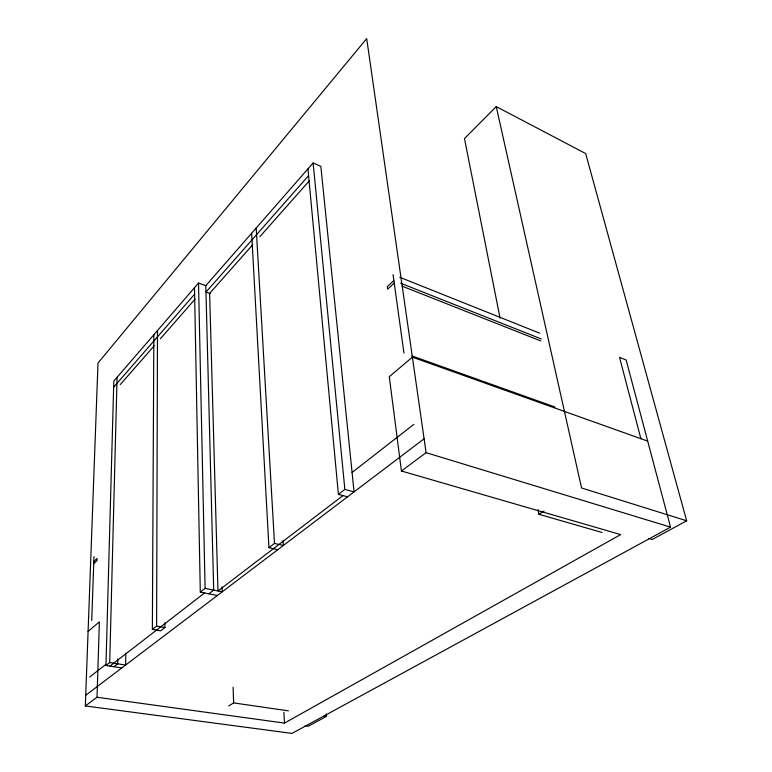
<?xml version="1.0" encoding="UTF-8"?>
<svg xmlns="http://www.w3.org/2000/svg" width="772" height="772" viewBox="0 0 772 772"><rect width="100%" height="100%" fill="white"/><g stroke="black" fill="none" stroke-linecap="round" stroke-linejoin="round"><path stroke-width="1.16" d="M153.85 334.739L152.364 629.402L156.62 626.092L157.488 330.532M125.826 653.025L125.604 665.049L109.711 662.579L105.957 665.503L113.812 381.069L198.52 283.063L205.815 285.659L313.114 162.96L320.843 166.376L354.058 491.889L344.862 489.4L338.406 494.36L307.951 168.865M117.798 658.998L117.691 663.814L113.909 666.718M109.711 662.579L117.074 377.286M647.689 441.121L412.383 357.175L389.281 376.707L401.421 471.007L426.086 452.672L366.7 38.6L98.005 363.033L85.335 705.946L97.011 697.261L99.385 621.846L88.085 631.399M91.723 620.505L93.981 556.68M113.638 387.206L194.612 294.19M120.22 384.601L154.12 345.885M160.431 338.686L195.113 299.073M308.578 175.63L205.979 292.125L210.129 293.592M252.666 244.811L209.617 293.408L217.965 590.966L343 495.585M259.846 236.705L309.263 180.909M648.779 538.47L652.234 539.483L686.665 520.791L585.668 153.551L496.242 106.604L464.474 138.574L500.073 318.17M93.808 561.562L97.089 558.494L97.021 560.568L93.73 563.637M393.874 280.525L387.322 286.663L387.66 289.172L394.222 283.044M89.735 676.976L105.889 664.383M352.061 472.493L413.85 424.339M194.486 287.724L200.295 592.114L205.101 588.38L222.211 591.815L222.066 587M109.942 666.111L204.59 592.964M164.899 622.753L164.909 627.559L160.624 630.849L152.364 629.402M208.865 593.813L213.699 590.107L205.815 285.659M251.633 233.26L268.945 547.686L274.504 543.42L283.353 545.476L283.054 540.68M85.731 695.273L424.098 438.795M228.695 705.965L233.636 702.916L288.419 710.838M538.007 509.578L538.943 514.306L544.019 511.17M97.011 697.261L284.501 723.103L620.678 534.591L401.421 471.007M640.876 438.689L619.53 357.32L626.14 359.993L670.55 527.141L291.999 733.4L85.335 705.946M326.344 713.946L326.527 716.348L308.327 726.23L305.229 725.805M324.143 716.001L326.527 716.348M105.957 665.503L121.793 667.934M156.62 626.092L164.909 627.559M200.295 592.114L217.357 595.501M268.945 547.686L277.766 549.712M338.406 494.36L347.564 496.811M538.943 514.306L601.996 532.458M426.086 452.672L670.55 527.141M686.665 520.791L581.567 487.972L496.242 106.604M411.891 355.902L554.952 407.027M402.048 286.142L540.699 340.906M400.572 283.179L541.307 338.966M399.771 277.283L539.724 333.195M393.054 274.6L403.949 353.055M313.114 162.96L344.862 489.4M256.188 228.049L274.504 543.42M283.884 712.286L284.501 723.103M233.105 687.283L233.636 702.916M198.52 283.063L205.101 588.38"/></g></svg>
